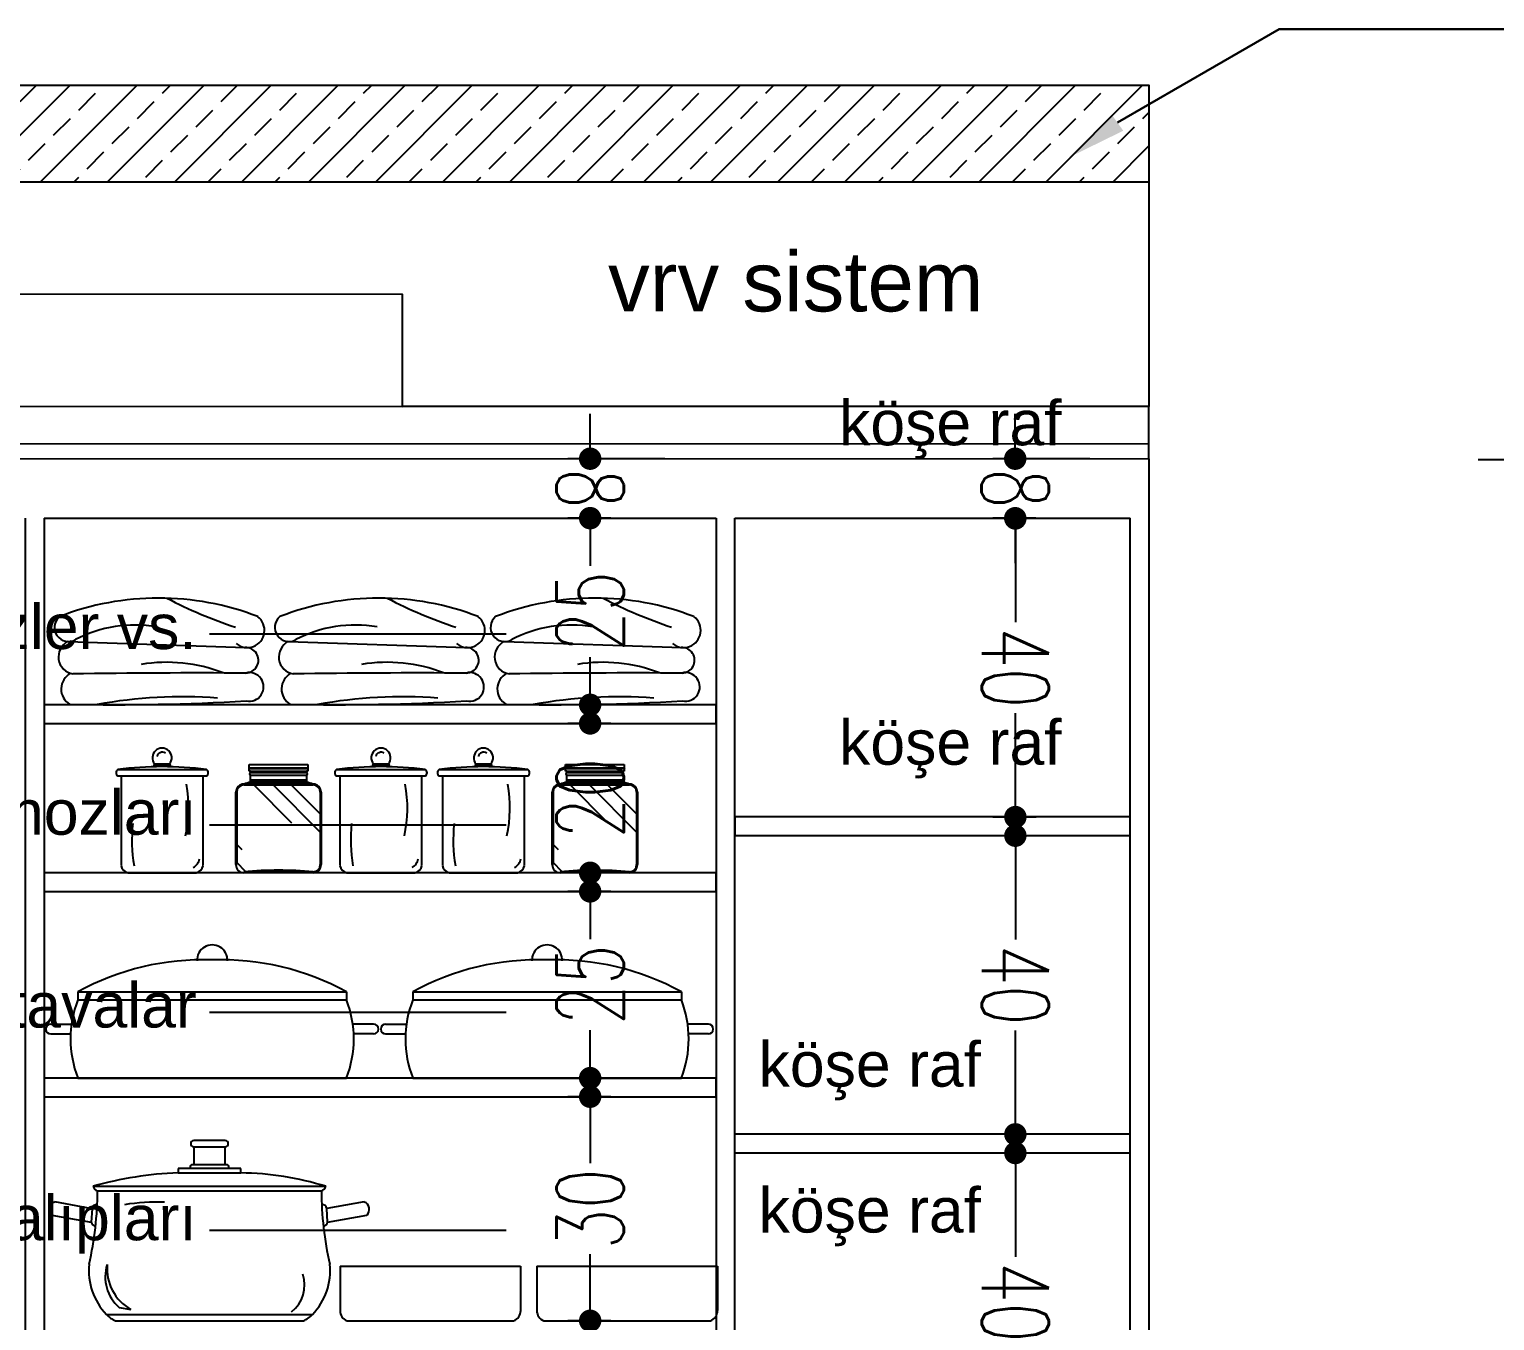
# Model space of a CAD drawing. Header units: millimetres. Extents: x 1064 to 14043, y 831 to 5538.
# Drawn here: x 10246.1 to 10442.4, y 3372.8 to 3545.8 of the extents above; entities that cross this region are included whole.
import ezdxf

# ---------------------------------------------------------------- set-up
doc = ezdxf.new("R2010")
doc.units = ezdxf.units.MM
for name, color, linetype in [('clad', 30, 'Continuous'), ('dim_sec', 193, 'Continuous'), ('furn', 134, 'Continuous'), ('hatch_conc', 223, 'Continuous'), ('layout', 11, 'Continuous'), ('pipe', 143, 'Continuous'), ('Str_conc', 6, 'Continuous'), ('symbol', 8, 'Continuous'), ('wipeout', 134, 'Continuous')]:
    doc.layers.add(name, color=color, linetype=linetype)
doc.layers.add('mobilya', color=30, linetype='Continuous', lineweight=30)
doc.layers.add('transparan', color=7, linetype='Continuous', transparency=0.75)
doc.styles.add('antet', font='arial.ttf')
doc.styles.add('dim', font='simplex.shx', dxfattribs={"width": 0.7})
doc.dimstyles.new('1_50', dxfattribs={"dimtxt": 9, "dimasz": 3, "dimexe": 3, "dimexo": 0, "dimgap": 1, "dimtad": 0, "dimdec": 1, "dimzin": 11, "dimtxsty": 'dim', "dimblk": 'DOT', "dimcen": 1.5, "dimdle": 1.25, "dimclrt": 2, "dimadec": 0, "dimazin": 0, "dimtfac": 1.25, "dimtdec": 1, "dimtix": 1, "dimtofl": 0, "dimtmove": 1, "dimatfit": 3, "dimldrblk": 'DOT', "dimfxl": 10, "dimfxlon": 1, "dimtolj": 1, "dimtzin": 0, "dimarcsym": 0})

# ---------------------------------------------------------------- blocks, each defined once
blk = doc.blocks.new('lkfdmg')
at = {"layer": 'symbol'}
for p, q in [((5631.43, -18597.54, -219.43), (5627.23, -18597.54, -219.43)), ((5627.23, -18598.38, -219.43), (5631.43, -18598.38, -219.43)), ((5627.23, -18598.38, -219.43), (5627.23, -18600.78, -219.43)), ((5631.43, -18600.78, -219.43), (5631.43, -18598.38, -219.43)), ((5633.53, -18601.26, -219.43), (5625.13, -18601.26, -219.43)), ((5625.13, -18601.26, -219.43), (5625.13, -18601.86, -219.43)), ((5631.73, -18600.78, -219.43), (5626.93, -18600.78, -219.43)), ((5633.53, -18601.86, -219.43), (5633.53, -18601.26, -219.43)), ((5625.13, -18601.86, -219.43), (5633.53, -18601.86, -219.43)), ((5613.73, -18603.66, -219.43), (5644.93, -18603.66, -219.43)), ((5614.33, -18604.26, -219.43), (5644.33, -18604.26, -219.43)), ((5608.23, -18607.53, -219.43), (5613.5, -18608.46, -219.43)), ((5613.6, -18606.66, -219.43), (5608.59, -18605.76, -219.43)), ((5613.6, -18606.66, -219.43), (5613.5, -18608.46, -219.43)), ((5650.07, -18605.76, -219.43), (5645.07, -18606.64, -219.43)), ((5645.16, -18608.46, -219.43), (5645.07, -18606.64, -219.43)), ((5645.16, -18608.46, -219.43), (5650.43, -18607.53, -219.43)), ((5615.53, -18620.82, -219.43), (5643.13, -18620.82, -219.43)), ((5617.24, -18619.89, -219.43), (5618.79, -18620.15, -219.43)), ((5616.73, -18621.66, -219.43), (5641.93, -18621.66, -219.43))]:
    blk.add_line(p, q, dxfattribs=at)
for centre, radius, start, end in [((5627.23, -18597.96, -219.43), 0.42, 90.4045, 269.5955), ((5631.43, -18597.96, -219.43), 0.42, 270.4045, 89.5955), ((5627, -18601.05, -219.43), 0.279, 105.0001, 228.9057), ((5631.66, -18601.05, -219.43), 0.279, 311.0943, 74.9999), ((5626.83, -18649.66, -219.43), 47.83, 92.0431, 105.9022), ((5632.92, -18642.74, -219.43), 40.88, 72.913, 89.1418), ((5569.59, -18604.17, -219.43), 44.74, 347.1737, 359.884), ((5614.51, -18603.48, -219.43), 0.796, 192.7861, 257.2139), ((5644.15, -18603.48, -219.43), 0.796, 282.7861, 347.2139), ((5689.07, -18604.17, -219.43), 44.74, 180.116, 192.8263), ((5609.01, -18606.77, -219.43), 1.09, 112.6059, 223.9604), ((5614.28, -18606.79, -219.43), 0.695, 89.3182, 169.2444), ((5622.25, -18632.82, -219.43), 27.04, 87.7383, 99.1519), ((5644.37, -18606.81, -219.43), 0.715, 13.1325, 90.0719), ((5649.65, -18606.77, -219.43), 1.09, 316.0396, 67.3941), ((5614.21, -18608.29, -219.43), 0.736, 192.7152, 258.3878), ((5644.44, -18608.29, -219.43), 0.736, 281.6122, 347.2848), ((5621.48, -18615.01, -219.43), 8.31, 173.7024, 224.3316), ((5620.77, -18615.8, -219.43), 5.41, 162.1697, 229.2301), ((5621.88, -18614.68, -219.43), 6.28, 175.046, 240.5533), ((5637.18, -18615.01, -219.43), 8.31, 315.6684, 6.2976), ((5637.58, -18616.92, -219.43), 4.49, 307.7462, 19.3745), ((5618.01, -18618.55, -219.43), 3.36, 222.5424, 247.6713), ((5640.65, -18618.55, -219.43), 3.36, 292.3287, 317.4576)]:
    blk.add_arc(centre, radius, start, end, dxfattribs=at)
blk = doc.blocks.new('rdy')
at = {"layer": 'symbol'}
for p, q in [((7320.87, -18395.62, -219.43), (7320.87, -18394.75, -219.43)), ((7320.87, -18394.75, -219.43), (7336.64, -18394.75, -219.43)), ((7336.64, -18394.75, -219.43), (7336.64, -18395.62, -219.43)), ((7320.87, -18395.62, -219.43), (7336.64, -18395.62, -219.43)), ((7320.87, -18396.48, -219.43), (7320.87, -18395.83, -219.43)), ((7320.87, -18395.83, -219.43), (7336.64, -18395.83, -219.43)), ((7321.29, -18396.48, -219.43), (7320.87, -18396.48, -219.43)), ((7320.87, -18396.48, -219.43), (7336.64, -18396.48, -219.43)), ((7321.29, -18396.91, -219.43), (7321.29, -18396.48, -219.43)), ((7321.29, -18396.91, -219.43), (7336.22, -18396.91, -219.43)), ((7321.29, -18397.56, -219.43), (7336.22, -18397.56, -219.43)), ((7321.29, -18399.51, -219.43), (7321.29, -18398.86, -219.43)), ((7321.29, -18398.86, -219.43), (7336.22, -18398.86, -219.43)), ((7321.29, -18399.29, -219.43), (7336.22, -18399.29, -219.43)), ((7336.64, -18396.48, -219.43), (7336.22, -18396.48, -219.43)), ((7336.22, -18396.48, -219.43), (7336.22, -18396.91, -219.43)), ((7336.22, -18398.86, -219.43), (7336.22, -18399.51, -219.43)), ((7336.64, -18395.83, -219.43), (7336.64, -18396.48, -219.43)), ((7317.33, -18421.55, -219.43), (7317.33, -18402.14, -219.43)), ((7317.55, -18402.14, -219.43), (7317.55, -18421.55, -219.43)), ((7319.49, -18399.98, -219.43), (7338.02, -18399.98, -219.43)), ((7319.49, -18400.2, -219.43), (7338.02, -18400.2, -219.43)), ((7321.29, -18399.51, -219.43), (7336.22, -18399.51, -219.43)), ((7332.32, -18410.41, -219.43), (7322.11, -18400.2, -219.43)), ((7339.96, -18412.86, -219.43), (7327.3, -18400.2, -219.43)), ((7339.96, -18407.97, -219.43), (7332.19, -18400.2, -219.43)), ((7339.96, -18402.14, -219.43), (7339.96, -18421.55, -219.43)), ((7340.18, -18402.14, -219.43), (7340.18, -18421.55, -219.43)), ((7319.03, -18417.59, -219.43), (7317.55, -18416.11, -219.43)), ((7320, -18423.45, -219.43), (7317.55, -18421, -219.43)), ((7319.49, -18423.49, -219.43), (7338.02, -18423.49, -219.43)), ((7338.02, -18423.71, -219.43), (7319.49, -18423.71, -219.43))]:
    blk.add_line(p, q, dxfattribs=at)
for centre, radius, start, end in [((7320.87, -18395.73, -219.43), 0.108, 90, 270), ((7321.34, -18397.24, -219.43), 0.328, 98.8414, 261.1586), ((7322.41, -18398.21, -219.43), 1.29, 149.9249, 210.0751), ((7336.17, -18397.24, -219.43), 0.328, 278.8414, 81.1586), ((7335.1, -18398.21, -219.43), 1.29, 329.9249, 30.0751), ((7336.64, -18395.73, -219.43), 0.108, 270, 90), ((7319.49, -18402.14, -219.43), 2.16, 90, 180), ((7319.49, -18402.14, -219.43), 1.94, 90, 180), ((7322.37, -18407.17, -219.43), 7.74, 98.0139, 111.8135), ((7335.14, -18407.17, -219.43), 7.74, 68.1865, 81.9861), ((7338.02, -18402.14, -219.43), 2.16, 0, 90), ((7338.02, -18402.14, -219.43), 1.94, 0, 90), ((7319.49, -18421.55, -219.43), 2.16, 180, 270), ((7338.02, -18421.55, -219.43), 2.16, 270, 0), ((7338.02, -18421.55, -219.43), 1.94, 270, 0), ((7328.76, -18520.22, -219.43), 97.17, 84.5306, 95.4694)]:
    blk.add_arc(centre, radius, start, end, dxfattribs=at)
blk = doc.blocks.new('_Dot')
at = {"color": 0, "linetype": 'ByBlock', "lineweight": -2}
blk.add_line((-0.5, 0), (-1, 0), dxfattribs=at)
at = {"color": 0, "linetype": 'ByBlock', "const_width": 0.5}
blk.add_lwpolyline([(-0.25, 0, 1), (0.25, 0, 1)], format="xyb", close=True, dxfattribs=at)
blk = doc.blocks.new('*D130')
at = {"layer": 'Defpoints', "color": 0, "transparency": 16777216}
for p in [(10324.02, 3480.3), (10321.24, 3455.3), (10324.02, 3455.3)]:
    blk.add_point(p, dxfattribs=at)
at = {"layer": 'dim_sec', "color": 0, "lineweight": -2, "transparency": 16777216}
for p, q in [((10324.02, 3480.3), (10318.24, 3480.3)), ((10321.24, 3477.3), (10321.24, 3473.9)), ((10321.24, 3458.3), (10321.24, 3461.7)), ((10324.02, 3455.3), (10318.24, 3455.3))]:
    blk.add_line(p, q, dxfattribs=at)
at = {"layer": 'dim_sec', "color": 0, "lineweight": -2, "transparency": 16777216, "xscale": 3, "yscale": 3, "zscale": 3}
for p, rotation in [((10321.24, 3480.3), 90), ((10321.24, 3455.3), 270)]:
    blk.add_blockref('_Dot', p, dxfattribs=dict(at, rotation=rotation))
at = {"layer": 'dim_sec', "color": 2, "transparency": 16777216, "insert": (10321.24, 3467.8), "char_height": 9, "attachment_point": 5, "rotation": 90, "style": 'dim'}
blk.add_mtext('\\A1;25', dxfattribs=at)
blk = doc.blocks.new('*D131')
at = {"layer": 'Defpoints', "color": 0, "transparency": 16777216}
for p in [(10324.02, 3452.8), (10321.24, 3432.8), (10324.02, 3432.8)]:
    blk.add_point(p, dxfattribs=at)
at = {"layer": 'dim_sec', "color": 0, "lineweight": -2, "transparency": 16777216}
for p, q in [((10321.24, 3455.8), (10321.24, 3458.8)), ((10324.02, 3452.8), (10318.24, 3452.8)), ((10324.02, 3432.8), (10318.24, 3432.8)), ((10321.24, 3429.8), (10321.24, 3426.8))]:
    blk.add_line(p, q, dxfattribs=at)
at = {"layer": 'dim_sec', "color": 0, "lineweight": -2, "transparency": 16777216, "xscale": 3, "yscale": 3, "zscale": 3}
for p, rotation in [((10321.24, 3452.8), 270), ((10321.24, 3432.8), 90)]:
    blk.add_blockref('_Dot', p, dxfattribs=dict(at, rotation=rotation))
at = {"layer": 'dim_sec', "color": 2, "transparency": 16777216, "insert": (10321.24, 3442.8), "char_height": 9, "attachment_point": 5, "rotation": 90, "style": 'dim'}
blk.add_mtext('\\A1;20', dxfattribs=at)
blk = doc.blocks.new('*D132')
at = {"layer": 'Defpoints', "color": 0, "transparency": 16777216}
for p in [(10324.02, 3430.3), (10321.24, 3405.3), (10324.02, 3405.3)]:
    blk.add_point(p, dxfattribs=at)
at = {"layer": 'dim_sec', "color": 0, "lineweight": -2, "transparency": 16777216}
for p, q in [((10324.02, 3430.3), (10318.24, 3430.3)), ((10321.24, 3427.3), (10321.24, 3423.9)), ((10321.24, 3408.3), (10321.24, 3411.7)), ((10324.02, 3405.3), (10318.24, 3405.3))]:
    blk.add_line(p, q, dxfattribs=at)
at = {"layer": 'dim_sec', "color": 0, "lineweight": -2, "transparency": 16777216, "xscale": 3, "yscale": 3, "zscale": 3}
for p, rotation in [((10321.24, 3430.3), 90), ((10321.24, 3405.3), 270)]:
    blk.add_blockref('_Dot', p, dxfattribs=dict(at, rotation=rotation))
at = {"layer": 'dim_sec', "color": 2, "transparency": 16777216, "insert": (10321.24, 3417.8), "char_height": 9, "attachment_point": 5, "rotation": 90, "style": 'dim'}
blk.add_mtext('\\A1;25', dxfattribs=at)
blk = doc.blocks.new('*D133')
at = {"layer": 'Defpoints', "color": 0, "transparency": 16777216}
for p in [(10324.02, 3402.8), (10321.24, 3372.8), (10324.02, 3372.8)]:
    blk.add_point(p, dxfattribs=at)
at = {"layer": 'dim_sec', "color": 0, "lineweight": -2, "transparency": 16777216}
for p, q in [((10324.02, 3402.8), (10318.24, 3402.8)), ((10321.24, 3399.8), (10321.24, 3393.9)), ((10321.24, 3375.8), (10321.24, 3381.7)), ((10324.02, 3372.8), (10318.24, 3372.8))]:
    blk.add_line(p, q, dxfattribs=at)
at = {"layer": 'dim_sec', "color": 0, "lineweight": -2, "transparency": 16777216, "xscale": 3, "yscale": 3, "zscale": 3}
for p, rotation in [((10321.24, 3402.8), 90), ((10321.24, 3372.8), 270)]:
    blk.add_blockref('_Dot', p, dxfattribs=dict(at, rotation=rotation))
at = {"layer": 'dim_sec', "color": 2, "transparency": 16777216, "insert": (10321.24, 3387.8), "char_height": 9, "attachment_point": 5, "rotation": 90, "style": 'dim'}
blk.add_mtext('\\A1;30', dxfattribs=at)
blk = doc.blocks.new('*D137')
at = {"layer": 'Defpoints', "color": 0, "transparency": 16777216}
for p in [(10378.21, 3480.25), (10380.98, 3480.25), (10380.99, 3440.26)]:
    blk.add_point(p, dxfattribs=at)
at = {"layer": 'dim_sec', "color": 0, "lineweight": -2, "transparency": 16777216}
for p, q in [((10380.98, 3480.25), (10375.21, 3480.25)), ((10378.21, 3477.25), (10378.21, 3466.36)), ((10378.21, 3443.26), (10378.21, 3454.16)), ((10380.99, 3440.26), (10375.21, 3440.26))]:
    blk.add_line(p, q, dxfattribs=at)
at = {"layer": 'dim_sec', "color": 0, "lineweight": -2, "transparency": 16777216, "xscale": 3, "yscale": 3, "zscale": 3}
for p, rotation in [((10378.21, 3480.25), 90.0022531247514), ((10378.21, 3440.26), 270.0022531247514)]:
    blk.add_blockref('_Dot', p, dxfattribs=dict(at, rotation=rotation))
at = {"layer": 'dim_sec', "color": 2, "transparency": 16777216, "insert": (10378.21, 3460.26), "char_height": 9, "attachment_point": 5, "rotation": 270.0023, "style": 'dim'}
blk.add_mtext('\\A1;40', dxfattribs=at)
blk = doc.blocks.new('fhfn')
at = {"layer": 'symbol'}
for p, q in [((7297.41, -18394.74, -219.43), (7301.73, -18394.74, -219.43)), ((7297.58, -18394.56, -219.43), (7301.57, -18394.56, -219.43)), ((7287.69, -18396.06, -219.43), (7311.45, -18396.06, -219.43)), ((7287.69, -18397.79, -219.43), (7288.58, -18397.79, -219.43)), ((7288.58, -18397.79, -219.43), (7310.57, -18397.79, -219.43)), ((7288.58, -18397.79, -219.43), (7288.58, -18421.82, -219.43)), ((7288.58, -18397.79, -219.43), (7310.57, -18397.79, -219.43)), ((7310.57, -18397.79, -219.43), (7311.45, -18397.79, -219.43)), ((7310.57, -18421.82, -219.43), (7310.57, -18397.79, -219.43)), ((7290.46, -18423.71, -219.43), (7308.69, -18423.71, -219.43))]:
    blk.add_line(p, q, dxfattribs=at)
for centre, radius, start, end in [((7299.57, -18392.91, -219.43), 2.59, 320.3698, 219.6302), ((7299.63, -18392.94, -219.43), 1.49, 56.1647, 166.7629), ((7299.57, -18488.71, -219.43), 93.41, 82.6932, 97.3068), ((7297.82, -18395.03, -219.43), 0.499, 143.8621, 216.1379), ((7296.79, -18393.98, -219.43), 0.985, 309.3772, 323.5701), ((7302.36, -18393.98, -219.43), 0.985, 216.4299, 230.6228), ((7301.33, -18395.03, -219.43), 0.499, 323.8621, 36.1379), ((7288.27, -18396.93, -219.43), 1.04, 123.6023, 236.3977), ((7310.88, -18396.93, -219.43), 1.04, 303.6023, 56.3977), ((7271.47, -18406.32, -219.43), 35.2, 347.6529, 10.2875), ((7334.11, -18414.97, -219.43), 42.63, 174.0323, 189.3147), ((7290.9, -18421.39, -219.43), 2.36, 190.5904, 259.3722), ((7306.39, -18419.44, -219.43), 3.24, 298.3899, 350.4987), ((7308.25, -18421.39, -219.43), 2.36, 280.6278, 349.4096)]:
    blk.add_arc(centre, radius, start, end, dxfattribs=at)
blk = doc.blocks.new('fgdh')
at = {"layer": 'symbol'}
for p, q in [((4811.83, -18167.19, -219.43), (4847.83, -18167.19, -219.43)), ((4811.83, -18167.19, -219.43), (4811.83, -18168.28, -219.43)), ((4847.83, -18167.19, -219.43), (4847.83, -18168.28, -219.43)), ((4811.83, -18168.28, -219.43), (4847.83, -18168.28, -219.43)), ((4808.21, -18171.53, -219.43), (4810.99, -18171.53, -219.43)), ((4851.45, -18171.53, -219.43), (4848.67, -18171.53, -219.43)), ((4808.21, -18172.84, -219.43), (4810.87, -18172.84, -219.43)), ((4851.45, -18172.84, -219.43), (4848.79, -18172.84, -219.43)), ((4811.83, -18178.74, -219.43), (4847.83, -18178.74, -219.43))]:
    blk.add_line(p, q, dxfattribs=at)
for centre, radius, start, end in [((4829.84, -18162.94, -219.43), 2.03, 356.7459, 183.2541), ((4828.6, -18197.91, -219.43), 35, 87.9833, 118.6298), ((4831.06, -18197.91, -219.43), 35, 61.3702, 92.0167), ((4825.3, -18173.51, -219.43), 14.44, 158.7747, 201.2253), ((4834.37, -18173.51, -219.43), 14.44, 338.7747, 21.2253), ((4808.21, -18172.19, -219.43), 0.655, 90, 270), ((4851.45, -18172.19, -219.43), 0.655, 270, 90)]:
    blk.add_arc(centre, radius, start, end, dxfattribs=at)
blk = doc.blocks.new('chfgj')
at = {"layer": 'symbol'}
for p, q in [((5406.14, -18211.69, -219.43), (5406.14, -18217.66, -219.43)), ((5406.14, -18211.69, -219.43), (5430.33, -18211.69, -219.43)), ((5430.33, -18211.69, -219.43), (5430.33, -18217.66, -219.43)), ((5407.08, -18219.01, -219.43), (5429.39, -18219.01, -219.43)), ((5429.39, -18219.01, -219.43), (5429.39, -18219.01, -219.43))]:
    blk.add_line(p, q, dxfattribs=at)
for centre, start, end in [((5407.59, -18217.66, -219.43), 180, 249.4533), ((5428.89, -18217.66, -219.43), 290.5467, 360)]:
    blk.add_arc(centre, 1.45, start, end, dxfattribs=at)
blk = doc.blocks.new('dfh')
at = {"layer": 'symbol'}
blk.add_line((6998.18, -18320.31), (7021.98, -18321.11), dxfattribs=at)
for centre, radius, start, end in [((7010.33, -18351.27), 36.77, 68.8134, 111.1866), ((7040.97, -18257.64), 64.08, 242.5696, 251.4882), ((6998.26, -18318.43), 1.89, 130.1587, 300.31), ((7022.21, -18318.82), 2.31, 230.4103, 52.2353), ((7007.19, -18335.56), 17.44, 80.4794, 117.2185), ((6999.22, -18322.38), 2.31, 116.7365, 260.5434), ((7021.98, -18322.82), 1.72, 271.3192, 92.5427), ((6999.64, -18326.68), 2.37, 117.5574, 239.9379), ((7015.9, -19460.76), 1136.23, 89.69168, 90.86023), ((7011.41, -18343.95), 20.85, 68.7039, 99.4262), ((7022.48, -18326.4), 1.92, 257.8406, 103.8708), ((7004.43, -18019.96), 308.82, 268.8908, 273.2748), ((7013.47, -18389.08), 61.37, 85.5519, 100.6856)]:
    blk.add_arc(centre, radius, start, end, dxfattribs=at)
blk = doc.blocks.new('*D182')
at = {"layer": 'Defpoints', "color": 0, "transparency": 16777216}
for p in [(10321.24, 3488.26), (10396.09, 3488.26), (10324.02, 3480.29)]:
    blk.add_point(p, dxfattribs=at)
at = {"layer": 'dim_sec', "color": 0, "lineweight": -2, "transparency": 16777216}
for p, q in [((10321.24, 3491.26), (10321.24, 3494.26)), ((10331.24, 3488.26), (10318.24, 3488.26)), ((10324.02, 3480.29), (10318.24, 3480.29)), ((10321.24, 3477.29), (10321.24, 3474.29))]:
    blk.add_line(p, q, dxfattribs=at)
at = {"layer": 'dim_sec', "color": 0, "lineweight": -2, "transparency": 16777216, "xscale": 3, "yscale": 3, "zscale": 3}
for p, rotation in [((10321.24, 3488.26), 270.0022531244946), ((10321.24, 3480.29), 90.00225312449454)]:
    blk.add_blockref('_Dot', p, dxfattribs=dict(at, rotation=rotation))
at = {"layer": 'dim_sec', "color": 2, "transparency": 16777216, "insert": (10321.24, 3484.27), "char_height": 9, "attachment_point": 5, "rotation": 270.0023, "style": 'dim'}
blk.add_mtext('\\A1;8', dxfattribs=at)
blk = doc.blocks.new('*D183')
at = {"layer": 'Defpoints', "color": 0, "transparency": 16777216}
for p in [(10378.19, 3488.26), (10396.09, 3488.26), (10380.97, 3480.29)]:
    blk.add_point(p, dxfattribs=at)
at = {"layer": 'dim_sec', "color": 0, "lineweight": -2, "transparency": 16777216}
for p, q in [((10378.19, 3491.26), (10378.19, 3494.26)), ((10388.19, 3488.26), (10375.19, 3488.26)), ((10380.97, 3480.29), (10375.19, 3480.29)), ((10378.19, 3477.29), (10378.19, 3474.29))]:
    blk.add_line(p, q, dxfattribs=at)
at = {"layer": 'dim_sec', "color": 0, "lineweight": -2, "transparency": 16777216, "xscale": 3, "yscale": 3, "zscale": 3}
for p, rotation in [((10378.19, 3488.26), 270.0022531244946), ((10378.19, 3480.29), 90.00225312449454)]:
    blk.add_blockref('_Dot', p, dxfattribs=dict(at, rotation=rotation))
at = {"layer": 'dim_sec', "color": 2, "transparency": 16777216, "insert": (10378.19, 3484.27), "char_height": 9, "attachment_point": 5, "rotation": 270.0023, "style": 'dim'}
blk.add_mtext('\\A1;8', dxfattribs=at)
blk = doc.blocks.new('*D58')
at = {"layer": 'Defpoints', "color": 0, "transparency": 16777216}
for p in [(10378.21, 3437.76), (10380.99, 3437.76), (10380.99, 3397.77)]:
    blk.add_point(p, dxfattribs=at)
at = {"layer": 'dim_sec', "color": 0, "lineweight": -2, "transparency": 16777216}
for p, q in [((10380.99, 3437.76), (10375.21, 3437.76)), ((10378.21, 3434.76), (10378.21, 3423.86)), ((10378.21, 3400.77), (10378.21, 3411.66)), ((10380.99, 3397.77), (10375.21, 3397.77))]:
    blk.add_line(p, q, dxfattribs=at)
at = {"layer": 'dim_sec', "color": 0, "lineweight": -2, "transparency": 16777216, "xscale": 3, "yscale": 3, "zscale": 3}
for p, rotation in [((10378.21, 3437.76), 90.0022531247514), ((10378.21, 3397.77), 270.0022531247514)]:
    blk.add_blockref('_Dot', p, dxfattribs=dict(at, rotation=rotation))
at = {"layer": 'dim_sec', "color": 2, "transparency": 16777216, "insert": (10378.21, 3417.76), "char_height": 9, "attachment_point": 5, "rotation": 270.0023, "style": 'dim'}
blk.add_mtext('\\A1;40', dxfattribs=at)
blk = doc.blocks.new('*D59')
at = {"layer": 'Defpoints', "color": 0, "transparency": 16777216}
for p in [(10378.21, 3395.26), (10380.99, 3395.26), (10380.99, 3355.27)]:
    blk.add_point(p, dxfattribs=at)
at = {"layer": 'dim_sec', "color": 0, "lineweight": -2, "transparency": 16777216}
for p, q in [((10380.99, 3395.26), (10375.21, 3395.26)), ((10378.21, 3392.26), (10378.21, 3381.36)), ((10378.21, 3358.27), (10378.21, 3369.16)), ((10380.99, 3355.27), (10375.21, 3355.27))]:
    blk.add_line(p, q, dxfattribs=at)
at = {"layer": 'dim_sec', "color": 0, "lineweight": -2, "transparency": 16777216, "xscale": 3, "yscale": 3, "zscale": 3}
for p, rotation in [((10378.21, 3395.26), 90.0022531247514), ((10378.21, 3355.27), 270.0022531247514)]:
    blk.add_blockref('_Dot', p, dxfattribs=dict(at, rotation=rotation))
at = {"layer": 'dim_sec', "color": 2, "transparency": 16777216, "insert": (10378.21, 3375.26), "char_height": 9, "attachment_point": 5, "rotation": 270.0023, "style": 'dim'}
blk.add_mtext('\\A1;40', dxfattribs=at)
blk = doc.blocks.new('*D188')
at = {"layer": 'Defpoints', "color": 0, "transparency": 16777216}
for p in [(10396.12, 3488.14), (10450.19, 3488.14), (10396.1, 3248.1)]:
    blk.add_point(p, dxfattribs=at)
at = {"layer": 'dim_sec', "color": 0, "lineweight": -2, "transparency": 16777216}
for p, q in [((10440.19, 3488.14), (10453.19, 3488.14)), ((10450.19, 3485.14), (10450.18, 3377.22)), ((10450.17, 3251.09), (10450.18, 3359.02)), ((10440.17, 3248.09), (10453.17, 3248.09))]:
    blk.add_line(p, q, dxfattribs=at)
at = {"layer": 'dim_sec', "color": 0, "lineweight": -2, "transparency": 16777216, "xscale": 3, "yscale": 3, "zscale": 3}
for p, rotation in [((10450.19, 3488.14), 89.99582339099037), ((10450.17, 3248.09), 269.9958233909904)]:
    blk.add_blockref('_Dot', p, dxfattribs=dict(at, rotation=rotation))
at = {"layer": 'dim_sec', "color": 2, "transparency": 16777216, "insert": (10450.18, 3368.12), "char_height": 9, "attachment_point": 5, "rotation": 89.9958, "style": 'dim'}
blk.add_mtext('\\A1;240', dxfattribs=at)

msp = doc.modelspace()

# ---------------------------------------------------------------- hatches: boundary and pattern name
at = {"layer": 'hatch_conc', "ltscale": 10}
h = msp.add_hatch(dxfattribs=at)
h.set_pattern_fill('ANSI33', color=256)
h.set_pattern_definition([(45, (-3499.415, 1192.2294), (-4.490128, 4.490128), []), (45, (-3494.925, 1192.2294), (-4.490128, 4.490128), [3.175, -1.5875])])
h.paths.add_polyline_path([(10396.10524, 3538.27759), (9915.10527, 3538.29645), (9915.10527, 3525.32692), (10396.10524, 3525.30806)])

# ---------------------------------------------------------------- linework, layer by layer
for points in [[(10270.24471, 3464.82393), (10309.98494, 3464.82393)], [(10270.24471, 3439.22302), (10309.98494, 3439.22302)], [(10270.24471, 3414.13412), (10309.98494, 3414.13412)], [(10270.24471, 3384.94913), (10309.98494, 3384.94913)]]:
    msp.add_lwpolyline(points)
at = {"layer": 'clad'}
msp.add_lwpolyline([(10015.18272, 3495.29081), (9915.18272, 3495.29081), (9915.18272, 3525.32692), (10396.10524, 3525.30806), (10396.10524, 3495.27195), (10296.10524, 3495.27195), (10296.10524, 3510.27195), (10015.18272, 3510.29081)], close=True, dxfattribs=at)
at = {"layer": 'furn'}
for points in [[(10396.0918, 3488.25904), (10396.10341, 3257.3106), (10393.60341, 3257.3106), (10393.59228, 3480.2829)], [(10248.10344, 3480.28965), (10248.10344, 3257.26143), (10245.60344, 3257.26143), (10245.60344, 3480.28965)], [(10248.10344, 3480.28965), (10338.1057, 3480.28965)], [(10338.10544, 3480.28965), (10338.10344, 3257.26117), (10340.60344, 3257.26117), (10340.60544, 3480.2829)], [(10340.60544, 3480.2829), (10393.59428, 3480.2829)]]:
    msp.add_lwpolyline(points, dxfattribs=at)
for points in [[(10248.10344, 3452.78965), (10338.1057, 3452.78965), (10338.1057, 3455.30812), (10248.10344, 3455.30812)], [(10340.62027, 3437.7829), (10393.59428, 3437.7829), (10393.59428, 3440.30137), (10340.62027, 3440.30137)], [(10248.10344, 3430.28965), (10338.1057, 3430.28965), (10338.1057, 3432.80812), (10248.10344, 3432.80812)], [(10248.10344, 3402.78965), (10338.1057, 3402.78965), (10338.1057, 3405.30812), (10248.10344, 3405.30812)], [(10340.58121, 3395.28717), (10393.58668, 3395.28333), (10393.58668, 3397.8018), (10340.58121, 3397.80564)]]:
    msp.add_lwpolyline(points, close=True, dxfattribs=at)
at = {"layer": 'mobilya'}
msp.add_lwpolyline([(10391.88564, 3533.27074), (10413.53627, 3545.77074), (10453.53627, 3545.77074)], dxfattribs=at)
at = {"layer": 'mobilya', "lineweight": 18}
msp.add_solid([(10391.10977, 3534.35508), (10385.37959, 3528.6155), (10392.66151, 3532.1864)], dxfattribs=at)
at = {"layer": 'Str_conc', "ltscale": 10}
msp.add_lwpolyline([(9915.18272, 3538.29645), (10396.10524, 3538.27759), (10396.10524, 3525.30806), (9915.18272, 3525.32692)], close=True, dxfattribs=at)
at = {"layer": 'transparan', "linetype": 'ByBlock'}
msp.add_lwpolyline([(10015.18272, 3495.29081), (10296.10524, 3495.27195)], dxfattribs=at)
at = {"layer": 'wipeout'}
for points in [[(10396.0918, 3488.25904), (10396.10524, 3495.27195)], [(9915.14054, 3490.25904), (10396.10524, 3490.30806)], [(9915.14054, 3488.25904), (10396.10524, 3488.30806)]]:
    msp.add_lwpolyline(points, dxfattribs=at)

# ---------------------------------------------------------------- block references
at = {"layer": 'furn'}
for name, p in [('dfh', (3253.09377, 21784.09167)), ('dfh', (3282.61773, 21784.09167)), ('dfh', (3311.53173, 21784.09167)), ('fgdh', (5440.76591, 21584.05114, 219.42792)), ('fgdh', (5485.6332, 21584.05114, 219.42792)), ('lkfdmg', (4640.91092, 21994.4678, 219.42792)), ('chfgj', (4881.59178, 21591.82038, 219.42792)), ('chfgj', (4907.95827, 21591.82038, 219.42792))]:
    msp.add_blockref(name, p, dxfattribs=at)
at = {"layer": 'furn', "xscale": 0.5, "yscale": 0.5, "zscale": 0.5}
for name, p in [('fhfn', (6614.10851, 12644.66334, 109.71396)), ('fhfn', (6643.4236, 12644.66334, 109.71396)), ('fhfn', (6657.15927, 12644.66334, 109.71396)), ('rdy', (6615.10991, 12644.66334, 109.71396)), ('rdy', (6657.4917, 12644.66334, 109.71396))]:
    msp.add_blockref(name, p, dxfattribs=at)

# ---------------------------------------------------------------- texts
at = {"layer": 'layout', "color": 251, "char_height": 6, "width": 282.3357703, "attachment_point": 9, "style": 'antet'}
for s, insert in [('{\\C7;köşe raf}', (10384.40137, 3488.20924)), ('{\\C7;masa örtüleri, bezler vs.}', (10268.5355, 3461.64827)), ('{\\C7;köşe raf}', (10384.40137, 3445.42643)), ('{\\C7;reçeller, sos kavanozları}', (10268.5355, 3436.04736)), ('{\\C7;tencereler, tavalar}', (10268.5355, 3410.95846)), ('{\\C7;köşe raf}', (10373.61291, 3402.307)), ('{\\C7;köşe raf}', (10373.61291, 3382.76537)), ('{\\C7;büyük tencereler ve kek kalıpları}', (10268.5355, 3381.77347))]:
    msp.add_mtext(s, dxfattribs=dict(at, insert=insert))
at = {"layer": 'pipe', "insert": (10323.63497, 3515.98774), "char_height": 8, "width": 376.4476937, "attachment_point": 1, "style": 'antet'}
msp.add_mtext('\\A1;vrv sistem', dxfattribs=at)

# ---------------------------------------------------------------- dimensions: what is measured, and where the dimension line sits
at = {"layer": 'dim_sec'}
for base, p1, picture, middle in [((10321.23736, 3488.25609), (10324.01561, 3480.28662), '*D182', (10321.23752, 3484.2713)), ((10378.19267, 3488.25833), (10380.97092, 3480.28662), '*D183', (10378.19283, 3484.27242))]:
    dim = msp.add_linear_dim(base=base, p1=p1, p2=(10396.0918, 3488.25904), angle=270.0022531, dimstyle='1_50', dxfattribs=at)
    dim.commit()
    dim.dimension.update_dxf_attribs({"geometry": picture, "text_midpoint": middle})
for p1, p2, distance, picture, middle in [((10396.10359, 3248.09547), (10396.12109, 3488.14459), -54.06981, '*D188', (10450.18215, 3368.11609)), ((10324.01553, 3480.30482), (10324.01553, 3455.30482), -2.77889, '*D130', (10321.23664, 3467.80482)), ((10380.98568, 3440.26118), (10380.9841, 3480.2547), 2.77787, '*D137', (10378.20702, 3460.25783)), ((10324.01553, 3452.80482), (10324.01553, 3432.80482), -2.77889, '*D131', (10321.23664, 3442.80482)), ((10380.98735, 3397.76545), (10380.98577, 3437.75898), 2.77787, '*D58', (10378.20869, 3417.76211)), ((10324.01553, 3430.30482), (10324.01553, 3405.30482), -2.77889, '*D132', (10321.23664, 3417.80482)), ((10324.01553, 3402.80482), (10324.01553, 3372.80482), -2.77889, '*D133', (10321.23664, 3387.80482)), ((10380.99043, 3355.26545), (10380.98886, 3395.25897), 2.77787, '*D59', (10378.21177, 3375.26211))]:
    dim = msp.add_aligned_dim(p1=p1, p2=p2, distance=distance, dimstyle='1_50', dxfattribs=at)
    dim.commit()
    dim.dimension.update_dxf_attribs({"geometry": picture, "text_midpoint": middle})

doc.saveas('drawing.dxf')
